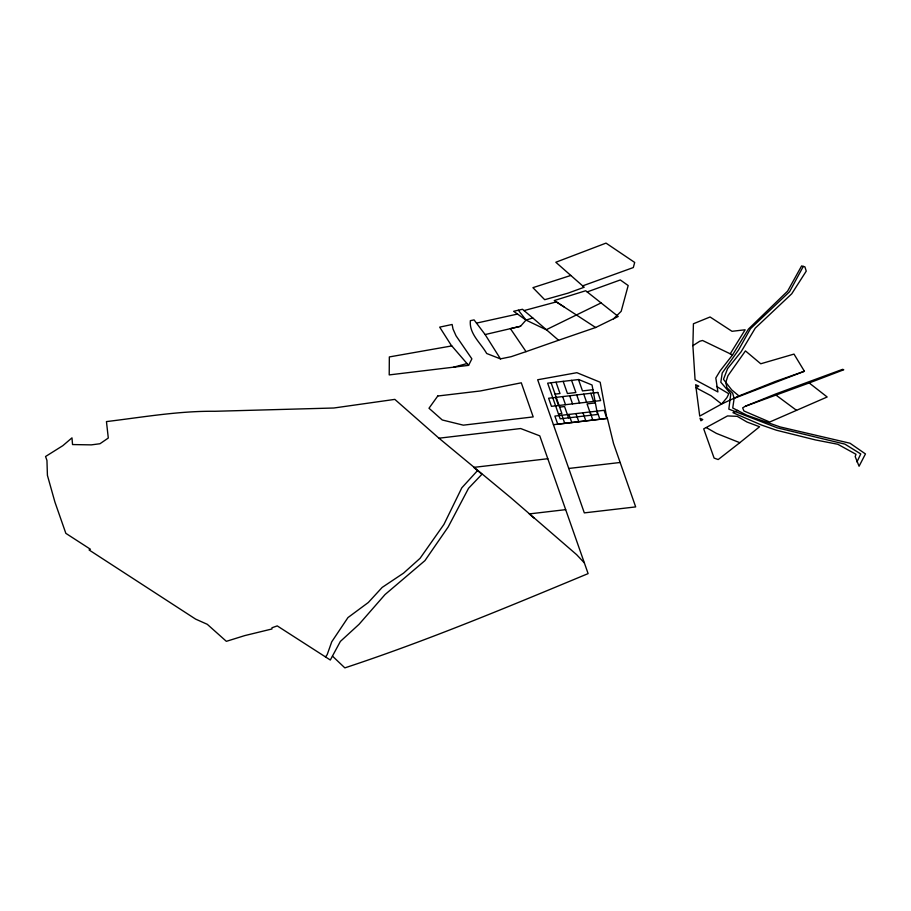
<?xml version="1.0" encoding="UTF-8"?>
<svg xmlns="http://www.w3.org/2000/svg" width="911" height="911" viewBox="0 0 911 911"><rect width="100%" height="100%" fill="white"/><g stroke="black" fill="none" stroke-linecap="round" stroke-linejoin="round"><path stroke-width="1.37" d="M737.659 410.36L732.991 412.706L761.642 425.095L776.445 430.231L815.413 439.922L837.79 444.261L855.976 454.282L855.19 456.627L859.073 466.238L865.45 453.929L849.997 443.224L780.123 426.929L747.043 415.336L732.74 407.991L734.141 398.369L732.638 393.176L727.024 387.87L725.76 382.495L727.935 375.742L745.449 350.906L760.753 363.774L793.993 354.094L804.402 371.255L775.318 381.481L738.98 395.943L731.692 389.885L723.482 379.329L727.616 368.568L741.121 351.771L755.265 328.131L791.739 293.786L806.246 271.125L804.903 266.843L801.6 265.932L787.628 291.11L748.455 329.065L732.546 354.937L720.111 370.868L715.807 377.963L717.914 391.958L695.07 379.739L692.884 345.668L693.419 323.769L710.079 316.982L732.011 331.308L745.152 329.771L730.235 353.821M856.955 461.945L860.758 453.951L844.896 444.112L777.242 427.828L728.823 409.119L730.793 393.871L720.817 382.21L722.229 372.963L738.57 349.915L750.459 328.734L789.552 291.725L803.308 266.399M332.492 656.136L344.859 667.888L345.713 667.592C427.954 640.41 508.11 606.863 588.107 573.611L584.361 562.907L576.64 554.674L510.707 497.634L438.965 438.202L394.827 399.382L333.87 408.003L214.95 411.282C178.408 410.895 142.549 417.249 106.45 421.588L108.295 438.032L99.959 443.748L91.282 444.875L72.538 444.557L71.98 437.849L62.848 445.661L45.55 456.513L46.951 460.454L47.418 475.36L54.911 502.041L65.843 533.345L90.44 549.253L89.05 549.937L195.626 619.116L207.287 624.308L226.361 641.333L244.729 635.605L271.911 628.989L272.002 627.747L277.251 625.903L330.317 660.019L340.372 641.424L359.048 624.308L385.034 594.553L424.936 560.629L448.189 526.957L468.539 488.307L481.942 474.255L473.731 467.389L547.807 458.723M468.584 365.368L471.875 358.854L456.047 335.829L453.006 329.008L452.129 324.475L439.683 327.129L451.184 345.201L468.584 365.368L389.213 374.911L389.339 356.93L451.799 345.918M325.466 656.899L327.163 654.702L331.741 641.799L347.956 617.578L368.317 602.501L382.164 587.413L403.562 573.133L420.073 558.318L443.93 524.429L461.809 487.818L477.558 470.577M558.58 340.258L526.046 351.635L510.411 328.643L520.534 326.275L526.011 320.08L532.764 317.962L558.58 340.258L595.646 327.505L618.216 316.47L585.693 290.746L554.275 300.55L595.646 327.505M613.513 318.861L621.177 311.311L628.18 285.53L620.3 279.95L587.185 291.93M739.8 442.7L759.58 426.747L747.009 422.032L737.215 416.327L727.525 415.928L703.713 428.865L714.099 458.085L718.198 459.554L739.8 442.7L716.399 433.385L706.412 427.658M692.884 345.668L699.694 341.272L702.552 340.486L732.546 354.937M745.426 406.215L742.659 407.855L743.911 410.963L769.693 422.032L827.165 396.991L809.184 382.95L745.426 406.215L775.512 394.053L842.675 369.319L843.734 369.775L809.184 382.95M716.558 386.435L728.789 393.768L726.887 397.708L721.603 404.04L711.149 395.818L696.027 387.767L698.817 386.093L695.64 384.727L699.728 416.099L721.603 404.04L738.98 395.943M601.135 302.896L546.224 329.736L526.011 320.08L513.633 311.3L522.493 309.273L532.764 317.962M734.141 398.369L804.402 371.255M582.653 285.872L633.316 267.549L634.694 262.448L606.02 243.112L555.812 262.254L584.202 287.227L568.111 293.126L544.687 299.696L532.924 287.66L570.81 275.452M526.046 351.635L511.139 356.691L500.446 358.877L486.69 353.502C480.837 343.071 469.028 333.881 470.361 320.672L474.073 319.898L485.13 334.565L500.446 358.877M453.735 367.156L467.127 363.535M524.041 310.583L556.359 301.894L564.387 307.087M485.13 334.565L520.534 326.275M476.499 323.109L517.528 314.067M438.965 438.202L520.659 428.534L539.779 435.857L584.361 562.907M555.084 394.121L560.003 393.552L556.017 382.187M592.913 389.703L582.482 390.921L578.496 379.557M559.627 407.103L564.558 406.534L568.532 417.853M595.373 402.924L587.037 403.892L591.011 415.222M558.454 413.947L561.882 413.548L551.098 382.768M606.908 418.434L557.737 424.184L554.89 416.076L604.061 410.314L606.908 418.434L600.178 382.233L576.879 372.69L537.672 379.762L584.315 512.882L635.673 506.903L613.513 443.475L607.386 418.4L553.444 424.685M565.663 509.648L529.28 513.918L534.005 518.074M568.771 468.459L620.163 462.481M775.91 395.032L796.567 410.371M518.359 310.218L526.011 320.08M590.772 393.301L593.619 401.409M597.035 411.146L599.882 419.254M583.746 394.121L586.593 402.229M590.009 411.966L592.856 420.073M571.596 380.365L575.877 392.527L567.439 393.518L563.169 381.356M576.72 394.941L579.567 403.049M582.983 412.785L585.83 420.893M569.694 395.761L572.541 403.869M575.957 413.605L578.804 421.713M562.668 396.581L565.515 404.7M568.931 414.425L571.778 422.545M555.642 397.401L558.489 405.52M561.905 415.257L564.752 423.364M437.77 396.012L428.99 408.242L442.245 419.971L463.335 425.164L533.197 416.908L521.286 382.814L480.359 390.967L437.77 396.012M702.632 419.538L700.923 420.791L700.035 418.229L702.632 419.538M578.713 379.534L547.648 383.167L560.163 418.832L597.514 414.471L592.036 384.989L578.713 379.534M597.787 392.47L548.616 398.232L551.462 406.34L600.645 400.589L597.787 392.47"/></g></svg>
